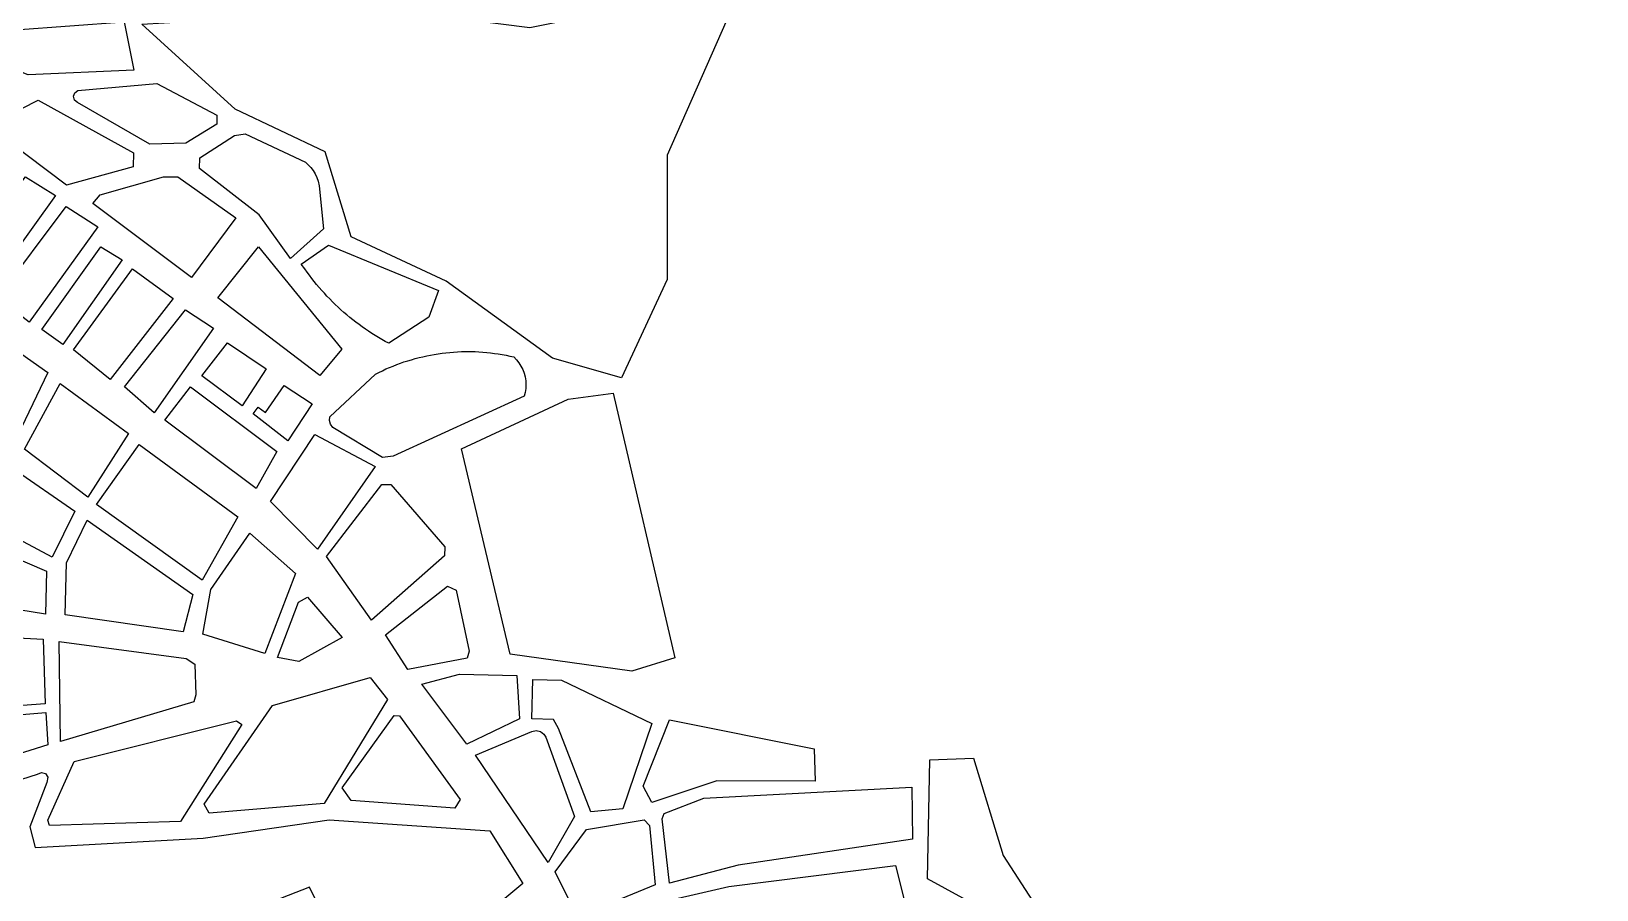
# Model space of a CAD drawing. Extents: x 407811 to 416949, y 4498993 to 4508589.
# Drawn here: x 411523 to 412634, y 4500037 to 4500646 of the extents above; entities that cross this region are included whole.
import ezdxf

# ---------------------------------------------------------------- set-up
doc = ezdxf.new("R2010")
doc.units = 0
doc.header["$LTSCALE"] = 40
doc.header["$MEASUREMENT"] = 0
doc.layers.add('Images', color=253, linetype='CONTINUOUS')
doc.layers.add('υπόλοιπο θεσσαλονίκης', color=7, linetype='CONTINUOUS')
picture_1 = doc.add_image_def('image1.tif', size_in_pixel=(10278, 10088))

msp = doc.modelspace()

# ---------------------------------------------------------------- linework, layer by layer
at = {"layer": 'υπόλοιπο θεσσαλονίκης'}
for points in [[(411601.6, 4500651.2), (411775.9, 4500661.6), (411876.9, 4500648.8), (411964.1, 4500666.3), (412105.8, 4500822), (412105.8, 4500799.9), (412030.3, 4500684.9), (411974.5, 4500558.2), (411974.5, 4500469.9), (411942, 4500400.2), (411893.2, 4500414.1), (411817.7, 4500468.7), (411750.3, 4500500.1), (411731.7, 4500560.5), (411667.8, 4500590.7), (411601.6, 4500651.2)], [(411473.3, 4500644.2), (411589.1, 4500652.8), (411595.9, 4500618.4), (411520.9, 4500615.1), (411473, 4500634), (411473.3, 4500644.2)], [(411654.9, 4500586.5), (411654.8, 4500580.1), (411632.8, 4500566.7), (411607.4, 4500566), (411555.9, 4500595.5), (411553.9, 4500597.3), (411553.2, 4500600), (411554.1, 4500602.5), (411556.2, 4500604.1), (411612.2, 4500609.1), (411654.9, 4500586.5)], [(411492.1, 4500578.9), (411528.1, 4500597.1), (411595.8, 4500559.9), (411595.6, 4500549.8), (411548.2, 4500536.9), (411492.1, 4500578.9)], [(411707.1, 4500484.9), (411685, 4500515.9), (411642.6, 4500548.7), (411642.8, 4500556.3), (411667.3, 4500572.2), (411674.9, 4500573.3), (411717.7, 4500553.2), (411719.8, 4500551.4), (411721.6, 4500549.4), (411723.3, 4500547.2), (411724.7, 4500544.8), (411725.9, 4500542.3), (411726.8, 4500539.7), (411727.4, 4500536.5), (411730.5, 4500505.9), (411707.1, 4500484.9)], [(411470.6, 4500479.1), (411519.2, 4500542.7), (411540.4, 4500529.5), (411491.8, 4500462), (411470.6, 4500479.1)], [(411567, 4500523.8), (411572.2, 4500530), (411617, 4500542.9), (411627.2, 4500542.7), (411668.4, 4500513.7), (411636.9, 4500471.3), (411567, 4500523.8)], [(411499.3, 4500456.8), (411547.9, 4500521.7), (411570.4, 4500507.2), (411521.8, 4500439.7), (411499.3, 4500456.8)], [(411530.6, 4500434.4), (411572.6, 4500493.2), (411587.6, 4500483.9), (411545.6, 4500423.9), (411530.6, 4500434.4)], [(411655.6, 4500456.9), (411684.5, 4500493), (411743.7, 4500420.5), (411728, 4500401.8), (411655.6, 4500456.9)], [(411714.7, 4500480.9), (411734.1, 4500494.4), (411812.1, 4500462), (411805.3, 4500443.1), (411776.9, 4500424.7), (411774.4, 4500426), (411772, 4500427.4), (411769.6, 4500428.8), (411767.3, 4500430.2), (411764.9, 4500431.7), (411762.6, 4500433.2), (411760.3, 4500434.7), (411758, 4500436.3), (411755.8, 4500437.9), (411753.6, 4500439.6), (411751.4, 4500441.3), (411749.2, 4500443), (411747.1, 4500444.8), (411745, 4500446.6), (411742.9, 4500448.4), (411740.9, 4500450.3), (411738.9, 4500452.2), (411736.9, 4500454.1), (411735, 4500456.1), (411733, 4500458.1), (411731.2, 4500460.1), (411729.3, 4500462.2), (411727.5, 4500464.2), (411725.7, 4500466.4), (411724, 4500468.5), (411722.3, 4500470.7), (411720.6, 4500472.9), (411719, 4500475.1), (411717.4, 4500477.4), (411714.7, 4500480.9)], [(411553.1, 4500419.9), (411595.1, 4500477.4), (411623.8, 4500456.4), (411579.3, 4500399), (411553.1, 4500419.9)], [(411444.2, 4500406.4), (411471.2, 4500448.6), (411534.9, 4500403.8), (411510.8, 4500353.6), (411444.2, 4500406.4)], [(411589.3, 4500393.7), (411632.6, 4500448.5), (411652.6, 4500435.3), (411610.5, 4500375.4), (411589.3, 4500393.7)], [(411644.2, 4500401.5), (411662.5, 4500424.9), (411690, 4500406.5), (411672.9, 4500380.2), (411644.2, 4500401.5)], [(411767.4, 4500402.8), (411769.9, 4500404), (411772.4, 4500405.2), (411774.9, 4500406.4), (411777.4, 4500407.5), (411780, 4500408.5), (411782.5, 4500409.5), (411785.1, 4500410.5), (411787.7, 4500411.4), (411790.4, 4500412.2), (411793, 4500413), (411795.7, 4500413.8), (411798.4, 4500414.5), (411801.1, 4500415.1), (411803.8, 4500415.7), (411806.5, 4500416.3), (411809.2, 4500416.8), (411811.9, 4500417.2), (411814.7, 4500417.6), (411817.4, 4500417.9), (411820.2, 4500418.2), (411822.9, 4500418.4), (411825.7, 4500418.6), (411828.4, 4500418.7), (411831.2, 4500418.7), (411834, 4500418.8), (411838.1, 4500418.7), (411840.9, 4500418.5), (411843.6, 4500418.4), (411846.4, 4500418.1), (411849.1, 4500417.9), (411851.9, 4500417.5), (411854.6, 4500417.1), (411857.4, 4500416.7), (411860.1, 4500416.2), (411862.8, 4500415.6), (411865.6, 4500415), (411867.5, 4500413), (411869.2, 4500410.8), (411870.7, 4500408.5), (411872, 4500406), (411872.9, 4500403.4), (411873.6, 4500400.8), (411874.1, 4500398.1), (411874.2, 4500395.3), (411874.1, 4500392.5), (411873.7, 4500389.8), (411873, 4500387.1), (411780, 4500344.6), (411772.4, 4500343.5), (411737.1, 4500364.8), (411735.6, 4500367.2), (411734.9, 4500369.8), (411735, 4500372.4), (411767.4, 4500402.8)], [(411518.4, 4500349.6), (411543.6, 4500396), (411592.3, 4500360.5), (411563.3, 4500315.5), (411518.4, 4500349.6)], [(411618, 4500370.1), (411636.3, 4500393.8), (411697.5, 4500347.9), (411682.9, 4500321.5), (411618, 4500370.1)], [(411680.6, 4500374.5), (411684.1, 4500379.2), (411689.4, 4500375.6), (411702.7, 4500394.6), (411722.5, 4500381.6), (411705.3, 4500355.3), (411680.6, 4500374.5)], [(411828.5, 4500349.8), (411904.3, 4500384.9), (411936.2, 4500389.2), (411980, 4500201.4), (411949.3, 4500191.9), (411863.1, 4500204.1), (411828.5, 4500349.8)], [(411692.9, 4500312.4), (411724.5, 4500359.9), (411767.2, 4500337.3), (411726.4, 4500278.6), (411692.9, 4500312.4)], [(411569.5, 4500310.3), (411599.8, 4500352.7), (411669.7, 4500301.5), (411644.5, 4500256.4), (411569.5, 4500310.3)], [(411490.5, 4500298.2), (411510.4, 4500335.8), (411554.2, 4500305.6), (411538.1, 4500272.9), (411490.5, 4500298.2)], [(411732.6, 4500273.3), (411771.9, 4500324.5), (411778.3, 4500324.3), (411816.6, 4500280.2), (411816.5, 4500273.9), (411764.6, 4500228.1), (411732.6, 4500273.3)], [(411547.3, 4500232), (411548.2, 4500268.8), (411562.9, 4500299), (411637.9, 4500246.4), (411630.9, 4500219.9), (411547.3, 4500232)], [(411470.2, 4500247.8), (411483.8, 4500284.4), (411534.1, 4500262.8), (411533.4, 4500232.4), (411505.5, 4500236.8), (411470.2, 4500247.8)], [(411644.9, 4500218.3), (411650.7, 4500249.9), (411678.3, 4500289.9), (411710.7, 4500261.2), (411689, 4500204.5), (411644.9, 4500218.3)], [(411774.5, 4500217.7), (411818.5, 4500252.2), (411824.8, 4500249.5), (411833.9, 4500206.1), (411832.5, 4500201.1), (411790.4, 4500193.2), (411774.5, 4500217.7)], [(411697.9, 4500201.7), (411712.8, 4500240.8), (411719.2, 4500244.4), (411743.9, 4500215.9), (411713, 4500198.8), (411697.9, 4500201.7)], [(411533.1, 4500168.8), (411430, 4500161.1), (411394.1, 4500202.7), (411399.3, 4500206.3), (411491.1, 4500216.8), (411531.7, 4500214.6), (411533.1, 4500168.8)], [(411543.1, 4500213.1), (411633, 4500200.8), (411639.3, 4500196.8), (411640, 4500175.2), (411638.6, 4500170.1), (411543.9, 4500141.9), (411543.1, 4500213.1)], [(411694.5, 4500167.5), (411763.6, 4500187.5), (411775.9, 4500171.9), (411731, 4500098), (411649.5, 4500091.1), (411645.8, 4500097.5), (411694.5, 4500167.5)], [(411800.3, 4500182.8), (411827.2, 4500189.8), (411867.8, 4500188.8), (411869.7, 4500158.2), (411832.4, 4500140.1), (411800.3, 4500182.8)], [(411879.2, 4500186), (411899.5, 4500185.5), (411963.6, 4500154.7), (411943.1, 4500094.2), (411920.2, 4500092.2), (411897.4, 4500151.2), (411893.8, 4500157.7), (411878.5, 4500158), (411879.2, 4500186)], [(411533.5, 4500162.5), (411535, 4500139.6), (411467.1, 4500118.3), (411437.5, 4500154.6), (411533.5, 4500162.5)], [(411743.9, 4500109.2), (411780.7, 4500160.4), (411784.6, 4500160.3), (411827.6, 4500100.8), (411823.7, 4500094.6), (411750.1, 4500100.1), (411743.9, 4500109.2)], [(411553.7, 4500127.7), (411668.8, 4500156.7), (411672.6, 4500154.1), (411629, 4500085.2), (411536.1, 4500082.4), (411535, 4500086.2), (411553.7, 4500127.7)], [(411838.5, 4500132.3), (411878.3, 4500149.1), (411881.4, 4500149.8), (411884.5, 4500149.1), (411887, 4500147.2), (411888.4, 4500145.1), (411908.7, 4500088.7), (411890.1, 4500056.1), (411838.5, 4500132.3)], [(411976, 4500157.4), (412078.8, 4500136.7), (412079.6, 4500113.8), (412009.7, 4500114.2), (411963.6, 4500098.8), (411957.5, 4500110.4), (411976, 4500157.4)], [(412160.8, 4500129), (412191.8, 4500130.2), (412213, 4500061.1), (412236.3, 4500025), (412227, 4500007.4), (412159.3, 4500044.6), (412160.8, 4500129)], [(411970.9, 4500087.2), (411972.3, 4500091), (412000.5, 4500101.8), (412148.1, 4500109.7), (412148.5, 4500072.8), (412024.8, 4500054.2), (411976.2, 4500041.4), (411970.9, 4500087.2)], [(411895, 4500049.6), (411917.3, 4500079.6), (411958.2, 4500086.3), (411961.9, 4500082.3), (411966, 4500040.3), (411910.8, 4500017.5), (411895, 4500049.6)], [(411957.6, 4500025.1), (412018.1, 4500039.1), (412136.6, 4500054), (412143.6, 4500025.9), (411992.6, 4499983.8), (411953.7, 4500006.3), (411957.6, 4500025.1)]]:
    msp.add_lwpolyline(points, close=True, dxfattribs=at)
for points in [[(411443.6, 4500092.2), (411527.5, 4500118.9), (411530.4, 4500120.1), (411533.3, 4500119.2), (411535, 4500116.7), (411534.3, 4500112.9), (411522.1, 4500081.4), (411526, 4500066.8), (411526, 4500066.8), (411645.2, 4500073.4), (411734.5, 4500086.5), (411848.7, 4500078.7), (411872, 4500041.3), (411808.4, 4499988.2)], [(411736.4, 4500006.4), (411720.7, 4500038.6), (411665.5, 4500017)]]:
    msp.add_lwpolyline(points, dxfattribs=at)

# ---------------------------------------------------------------- pictures from other files: only their frames are drawn
at = {"layer": 'Images'}
image = msp.add_image(picture_1, insert=(408162.9, 4500066.6), size_in_units=(8684, 8523.4), rotation=-0.6923, dxfattribs=at)
image.dxf.flags = 15

doc.saveas('drawing.dxf')
